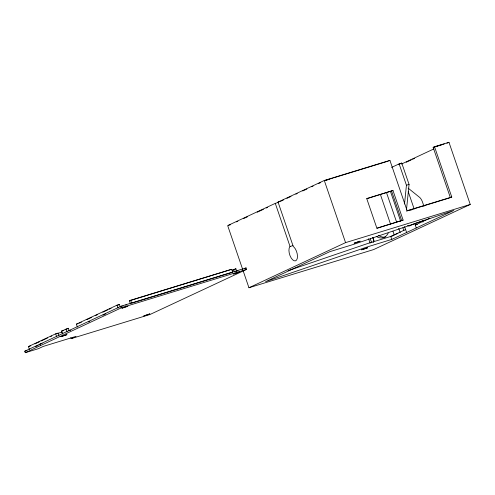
<?xml version="1.0" encoding="UTF-8"?>
<svg xmlns="http://www.w3.org/2000/svg" width="495" height="495" viewBox="0 0 495 495"><rect width="100%" height="100%" fill="white"/><g stroke="black" fill="none" stroke-linecap="round" stroke-linejoin="round"><path stroke-width="0.74" d="M404.526 203.996L406.438 185.223L399.131 163.882L401.754 163.078L409.062 184.418L406.463 209.954M393.704 235.162L397.974 233.399M292.96 245.582L289.866 246.621A7.833 3.781 73 0 0 291.147 257.938A7.833 3.781 73 0 0 297.26 258.489A7.833 3.781 73 0 0 293.851 246.98L293.275 246.547L278.048 202.065L324.287 180.477L389.911 160.38L407.137 210.697L451.762 197.035L434.53 146.718L448.971 142.294L470.25 204.454L373.632 249.573L248.948 287.75L227.669 225.596L275.288 203.358L278.202 202.461M441.014 145.27L440.519 145.276M236.505 221.89L237.885 221.246M243.404 218.666L247.543 216.736M257.208 212.219L263.42 209.323M266.18 208.03L267.56 207.386M280.671 201.267L283.431 199.974M286.883 198.365L291.023 196.428M295.855 194.176L297.235 193.526M302.754 190.952L306.894 189.016M311.726 186.763L313.106 186.114M318.632 183.54L320.698 182.575M388.525 161.024L389.911 160.38M451.762 197.035L450.382 197.678L433.15 147.362L434.53 146.718M391.539 167.428L399.131 163.882M398.308 164.687L401.754 163.078M401.488 164.049L433.923 148.902M406.24 162.249L411.147 159.959M412.545 159.303L414.649 158.326M446.867 143.278L448.971 142.294M29.428 349.513L28.413 346.556L55.675 333.822L62.457 332.108M62.556 334.045L61.541 331.087L68.322 328.284L69.133 330.654M77.393 327.115L76.379 324.157L117.098 305.143L119.394 304.437L120.409 307.395M34.91 343.889L39.81 341.606M41.209 340.95L47.508 338.011M50.304 336.699L51.703 336.049M56.591 333.766L57.971 333.123L58.985 336.08M65.117 329.781L68.322 328.284M79.367 323.13L81.434 322.165M86.959 319.584L91.785 317.326M95.238 315.717L97.311 314.752M102.83 312.172L107.663 309.92M109.042 309.27L111.109 308.305M116.634 305.724L119.394 304.437M130.42 303.775L129.405 300.818L130.612 300.255L231.672 269.311L232.687 272.269L131.627 303.212L130.612 300.255M71.193 338.636L76.026 336.383L43.214 346.432L38.381 348.684L25.257 352.706L24.75 351.221L121.368 306.102L246.052 267.925L246.56 269.404L149.942 314.523L71.193 338.636L70.853 337.652M35.485 346.686L38.177 345.43M88.432 321.96L89.818 321.317M102.929 315.191L105.689 313.904M25.257 352.706L121.875 307.587L246.56 269.404M366.801 198.743L392.974 190.507L403.109 220.108L376.936 228.344M231.672 269.311L129.405 300.818M232.198 270.122L235.874 268.773L236.684 271.136M232.421 270.381L235.874 268.773M244.654 268.581L246.052 267.925M248.948 287.75L345.566 242.63L470.25 204.454M407.577 225.435A7.833 3.781 73 0 0 410.25 225.596L414.754 223.53L424.698 220.151M405.597 229.525L390.759 236.455L391.774 239.413L371.429 245.644A15.673 0.928 -18.9 0 0 362.977 248.416L265.629 281.649L329.843 251.664L350.182 245.433A15.673 0.928 -18.9 0 0 357.186 243.156L453.754 210.468L391.774 239.413M429.833 218.202L415.262 225.015L417.409 224.353M325.976 180.446L326.533 180.236M437.531 146.291L437.896 146.149M122.581 306.201L123.063 306.015M235.725 271.458L236.307 271.26M288.041 270.697L361.963 245.458A15.673 0.928 -18.9 0 1 370.415 242.68L393.624 235.577M327.381 179.933L328.03 179.722M438.941 145.778L439.374 145.629M125.594 305.143L126.565 304.858M237.154 270.982L237.903 270.759M325.531 180.316L332.689 178.126M333.407 177.903L387.795 161.252M433.15 147.362L444.25 143.965M278.048 202.065L280.015 201.465M228.405 225.367L230.621 224.693M406.438 185.223L409.062 184.418M392.974 190.507L366.727 198.544L376.856 228.146L403.109 220.108M406.488 211.118L449.646 197.901M410.609 210.14L412.756 209.478M76.379 324.157L78.099 323.631M61.541 331.087L63.261 330.555M28.413 346.556L30.715 345.85M42.149 343.456L39.934 344.136L40.441 345.615M24.75 351.221L26.94 350.553M328.958 179.438L329.447 179.32M68.44 330.765L70.686 330.258M408.177 188.149L419.772 197.505A7.833 3.781 73 0 1 422.575 202.263L423.98 206.359M422.625 221.123L422.965 222.106M408.226 191.627L414.185 209.045M414.754 223.53L416.27 227.972M404.594 226.599L406.612 232.483M391.595 191.15L401.73 220.751M390.394 191.268L400.653 221.234M402.905 227.811L403.908 230.732M386.453 192.475L396.712 222.434M398.716 228.282L400.22 232.669M380.451 194.646L390.71 224.612M392.956 231.19L394.212 234.84M368.62 238.732L370.124 243.119M324.287 180.477L345.566 242.63M275.288 203.358L290.039 246.473M233.578 269.472L234.389 271.842M121.368 306.102L121.875 307.587M117.098 305.143L118.107 308.1M66.027 328.989L67.042 331.947M55.675 333.822L56.69 336.786M373.991 240.725A3.137 1.51 73 0 1 373.02 237.377M388.222 233.12A28.209 13.606 73 0 1 376.225 236.412M385.525 237A28.209 13.606 73 0 1 378.347 235.298M372.017 242.259A3.137 1.51 73 0 1 370.396 238.454M372.692 237.383A3.137 1.51 73 0 1 373.651 241.869M373.478 242.21A3.137 1.51 73 0 1 373.372 242.34M122.036 308.175L127.951 306.176L122.073 308.144M143.878 315.915L149.793 313.91L143.878 315.915M233.59 274.013L239.512 272.015L233.59 274.013M61.015 336.65L66.874 334.688L61.015 336.65M354.191 243.156L360.051 241.195L354.191 243.156M361.635 249.808L367.494 247.847L361.635 249.808"/></g></svg>
